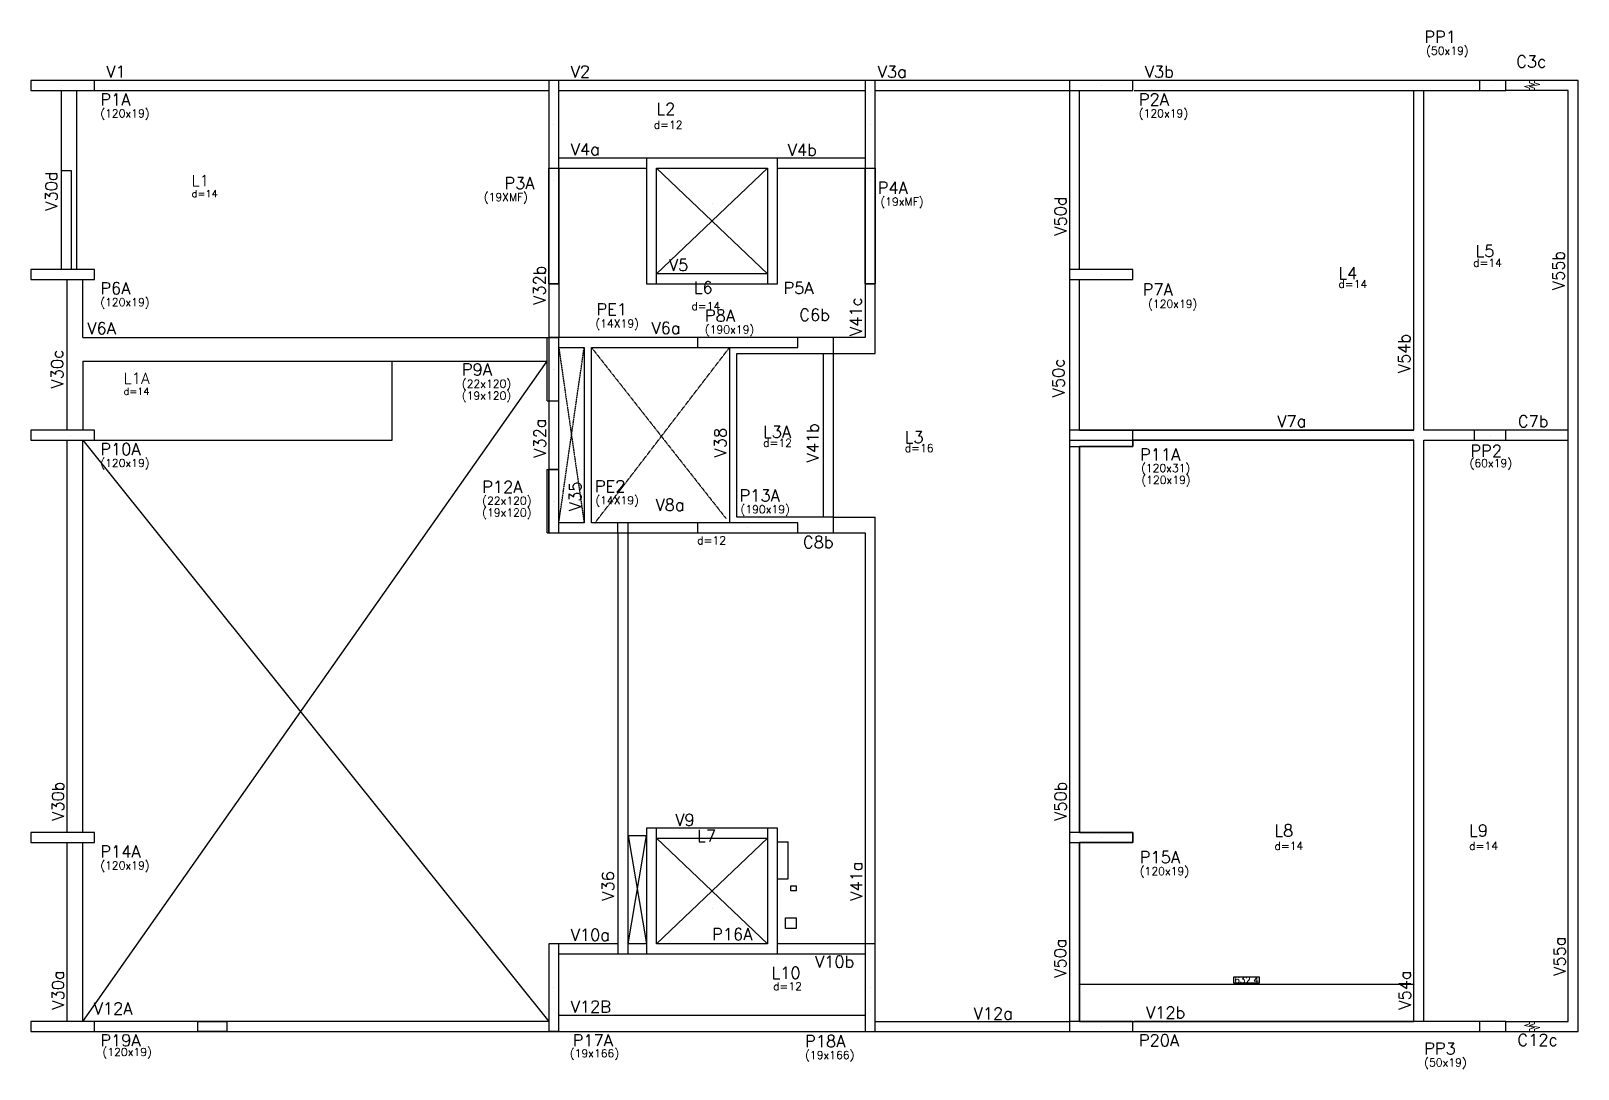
# Model space of a CAD drawing. Extents: x -40810 to 33675, y -2018 to 21213.
# Drawn here: x 27654 to 30582, y 11177 to 13142 of the extents above; entities that cross this region are included whole.
import ezdxf

# ---------------------------------------------------------------- set-up
doc = ezdxf.new("R2010")
doc.units = 0
doc.linetypes.add('ESTILO_TQS_0001', pattern=[1, 0.7, -0.3])
doc.linetypes.add('TRAZO_HUECO', pattern=[0.75, 0.5, -0.25])
doc.layers.get('0').update_dxf_attribs({"color": 1, "lineweight": 9})
for name, color, linetype in [('1', 5, 'Continuous'), ('10', 7, 'Continuous'), ('12', 3, 'Continuous'), ('13', 7, 'Continuous'), ('18', 9, 'Continuous'), ('19', 5, 'Continuous'), ('201', 7, 'ESTILO_TQS_0001'), ('241', 7, 'TRAZO_HUECO'), ('242', 3, 'Continuous'), ('3', 2, 'Continuous'), ('30', 15, 'Continuous'), ('4', 2, 'Continuous'), ('42', 7, 'Continuous'), ('8', 5, 'Continuous'), ('9', 3, 'Continuous'), ('NOMENCLATURA', 7, 'Continuous')]:
    doc.layers.add(name, color=color, linetype=linetype)
doc.styles.add('Romans', font='romans.shx', dxfattribs={"height": 12})
doc.styles.get("Standard").update_dxf_attribs({"font": 'romans.shx', "width": 0.8})
doc.dimstyles.new('cotas', dxfattribs={"dimtxt": 9, "dimasz": 2, "dimexe": 2, "dimexo": 2, "dimgap": 2, "dimtad": 1, "dimdec": 1, "dimzin": 12, "dimdsep": 46, "dimtxsty": 'Romans', "dimblk": 'OBLIQUE', "dimcen": 9, "dimclrd": 4, "dimclre": 4, "dimclrt": 240, "dimaunit": 1, "dimadec": 8, "dimazin": 3, "dimtfac": 1, "dimtdec": 1, "dimtix": 1, "dimtmove": 0, "dimatfit": 2, "dimldrblk": 'OBLIQUE', "dimfxl": 1, "dimtolj": 1, "dimtzin": 0, "dimlwd": -1, "dimlwe": -1, "dimarcsym": 0})

# ---------------------------------------------------------------- blocks, each defined once
blk = doc.blocks.new('_Oblique')
at = {"color": 0, "linetype": 'ByBlock', "lineweight": -2}
blk.add_line((-0.5, -0.5), (0.5, 0.5), dxfattribs=at)
blk = doc.blocks.new('*D3698')
at = {"layer": 'Defpoints', "color": 0, "linetype": 'Continuous', "ltscale": 30, "transparency": 16777216}
for p in [(30270.8, 11337.3), (29638.4, 11266.9), (30270.8, 11266.9)]:
    blk.add_point(p, dxfattribs=at)
at = {"layer": 'NOMENCLATURA', "color": 4, "linetype": 'Continuous', "ltscale": 30, "transparency": 16777216}
for p, q in [((29638.4, 11268.9), (29638.4, 11339.3)), ((29638.4, 11337.3), (30270.8, 11337.3)), ((30270.8, 11268.9), (30270.8, 11339.3))]:
    blk.add_line(p, q, dxfattribs=at)
at = {"layer": 'NOMENCLATURA', "color": 4, "linetype": 'Continuous', "ltscale": 30, "transparency": 16777216, "xscale": 2, "yscale": 2, "zscale": 2, "rotation": 180}
blk.add_blockref('_Oblique', (29638.4, 11337.3), dxfattribs=at)
at = {"layer": 'NOMENCLATURA', "color": 4, "linetype": 'Continuous', "ltscale": 30, "transparency": 16777216, "xscale": 2, "yscale": 2, "zscale": 2}
blk.add_blockref('_Oblique', (30270.8, 11337.3), dxfattribs=at)
at = {"layer": 'NOMENCLATURA', "color": 240, "linetype": 'Continuous', "ltscale": 30, "transparency": 16777216, "insert": (29954.6, 11345.3), "char_height": 12, "attachment_point": 5, "style": 'Romans'}
blk.add_mtext('\\A1;632.4', dxfattribs=at)

msp = doc.modelspace()

# ---------------------------------------------------------------- linework, layer by layer
for points in [[(30489.666, 13029.25), (30489.666, 13033.583), (30480.166, 13036.75), (30499.166, 13040.75), (30489.666, 13043.917), (30489.666, 13048.25)], [(30499.666, 13029.25), (30499.666, 13033.583), (30490.166, 13036.75), (30509.166, 13040.75), (30499.666, 13043.917), (30499.666, 13048.25)], [(30489.666, 11266.854), (30489.666, 11262.52), (30480.166, 11259.354), (30499.166, 11255.354), (30489.666, 11252.187), (30489.666, 11247.854)], [(30499.666, 11266.854), (30499.666, 11262.52), (30490.166, 11259.354), (30509.166, 11255.354), (30499.666, 11252.187), (30499.666, 11247.854)]]:
    msp.add_lwpolyline(points)
at = {"layer": '1'}
for p, q in [((29619.405, 13029.25), (29619.405, 12690.75)), ((30562.783, 13029.25), (30445.283, 13029.25)), ((27711.167, 12877.75), (27730.167, 12877.75)), ((27730.167, 12877.75), (27730.167, 12690.75)), ((28634.012, 12663.25), (28634.012, 12561.786)), ((28653.012, 12663.25), (28653.012, 12561.786)), ((27752.167, 12561.786), (28631.012, 12561.786)), ((29172.012, 12531.786), (29252.012, 12531.786)), ((27752.167, 12516.786), (28631.012, 12516.786)), ((27752.167, 12516.786), (27752.167, 12386.286)), ((28338.012, 12367.286), (28338.012, 12516.786)), ((27774.167, 12367.286), (28338.012, 12367.286)), ((29172.012, 12221.786), (29252.012, 12221.786)), ((28765.012, 11413.854), (28653.012, 11413.854)), ((30445.279, 11266.854), (30562.783, 11266.854))]:
    msp.add_line(p, q, dxfattribs=at)
for points in [[(27711.167, 13029.25), (27711.167, 12690.75)], [(27741.167, 12690.75), (27741.167, 13029.25)], [(28653.012, 13048.25), (27774.167, 13048.25)], [(27774.167, 13029.25), (28634.012, 13029.25)], [(29234.012, 13048.25), (28653.012, 13048.25)], [(28653.012, 13029.25), (29234.012, 13029.25)], [(29619.405, 13048.25), (29234.012, 13048.25)], [(29253.012, 13029.25), (29619.405, 13029.25)], [(29638.405, 12690.75), (29638.405, 13029.25)], [(30280.283, 13048.25), (29739.405, 13048.25)], [(29741.632, 13029.25), (30395.283, 13029.25)], [(30270.783, 12386.286), (30270.783, 13029.25)], [(30395.283, 13048.25), (30280.283, 13048.25)], [(30289.783, 12386.286), (30289.783, 13029.25)], [(30581.783, 13048.25), (30445.283, 13048.25)], [(30562.783, 11266.854), (30562.783, 13029.25)], [(30581.783, 12376.786), (30581.783, 13048.25)], [(28819.012, 12901.25), (28653.012, 12901.25)], [(28653.012, 12882.25), (28819.012, 12882.25)], [(29233.012, 12901.25), (29067.012, 12901.25)], [(29067.012, 12882.25), (29233.012, 12882.25)], [(29048.012, 12682.25), (28838.012, 12682.25)], [(27722.167, 12671.75), (27722.167, 12386.286)], [(27752.167, 12561.786), (27752.167, 12671.75)], [(28838.012, 12663.25), (29048.012, 12663.25)], [(29233.012, 12663.25), (29233.012, 12561.786)], [(29252.012, 12531.786), (29252.012, 12663.25)], [(29619.405, 12671.75), (29619.405, 12386.282)], [(29638.405, 12386.282), (29638.405, 12671.75)], [(28714.512, 12561.786), (28653.012, 12561.786)], [(28915.512, 12561.786), (28714.512, 12561.786)], [(29233.012, 12561.786), (29105.512, 12561.786)], [(29172.012, 12561.786), (29172.012, 12191.786)], [(28653.012, 12542.786), (28701.012, 12542.786)], [(28701.012, 12542.786), (28701.012, 12210.786)], [(28715.012, 12542.786), (28915.512, 12542.786)], [(28715.012, 12210.786), (28715.012, 12542.786)], [(28976.012, 12542.786), (28976.012, 12210.786)], [(28990.012, 12531.786), (29172.012, 12531.786)], [(28990.012, 12221.786), (28990.012, 12531.786)], [(29153.012, 12531.786), (29153.012, 12221.786)], [(28634.012, 12441.786), (28634.012, 12311.786)], [(28653.012, 12311.786), (28653.012, 12441.786)], [(30385.283, 12386.286), (30289.783, 12386.286)], [(30562.783, 12386.286), (30445.283, 12386.286)], [(27722.167, 12367.286), (27722.167, 11624.354)], [(27752.167, 11624.354), (27752.167, 12367.286)], [(29619.405, 12355.282), (29619.405, 11624.354)], [(29638.405, 11624.354), (29638.405, 12355.282)], [(30270.783, 11266.854), (30270.783, 12367.286)], [(30289.783, 12367.286), (30385.283, 12367.286)], [(30289.783, 11266.854), (30289.783, 12367.286)], [(30445.283, 12367.286), (30562.783, 12367.286)], [(30581.783, 11247.854), (30581.783, 12376.786)], [(28701.012, 12210.786), (28653.012, 12210.786)], [(28915.512, 12210.786), (28715.012, 12210.786)], [(29172.012, 12221.786), (28990.012, 12221.786)], [(29252.012, 11413.854), (29252.012, 12221.786)], [(28653.012, 12191.786), (28714.512, 12191.786)], [(28714.512, 12191.786), (28915.512, 12191.786)], [(28765.012, 12191.786), (28765.012, 11413.854)], [(29105.512, 12191.786), (29233.012, 12191.786)], [(29233.012, 12191.786), (29233.012, 11413.854)], [(29048.012, 11632.854), (28838.012, 11632.854)], [(27722.167, 11605.354), (27722.167, 11266.854)], [(27752.167, 11266.854), (27752.167, 11605.354)], [(28838.012, 11613.854), (29048.012, 11613.854)], [(29619.405, 11605.354), (29619.405, 11266.854)], [(29638.405, 11266.854), (29638.405, 11605.354)], [(28653.012, 11394.854), (28819.012, 11394.854)], [(29232.012, 11413.854), (29067.012, 11413.854)], [(29067.012, 11394.854), (29232.012, 11394.854)], [(29252.012, 11413.854), (29251.012, 11413.854)], [(28654.012, 11277.854), (28653.012, 11277.854)], [(29233.012, 11277.854), (28654.012, 11277.854)], [(28634.012, 11266.854), (27752.167, 11266.854)], [(27774.167, 11247.854), (28634.012, 11247.854)], [(28653.012, 11247.854), (28634.012, 11247.854)], [(28653.012, 11247.854), (29233.012, 11247.854)], [(29054.012, 11247.854), (29233.012, 11247.854)], [(29252.012, 11266.854), (29619.405, 11266.854)], [(29252.012, 11247.854), (29456.405, 11247.854)], [(29456.405, 11247.854), (29619.405, 11247.854)], [(29739.405, 11247.854), (30280.283, 11247.854)], [(30395.279, 11266.854), (29741.712, 11266.854)], [(30280.283, 11247.854), (30395.279, 11247.854)], [(30445.279, 11247.854), (30581.783, 11247.854)]]:
    msp.add_lwpolyline(points, dxfattribs=at)
at = {"layer": '18'}
msp.add_lwpolyline([(27969.664, 11266.854), (28024.664, 11266.854), (28024.664, 11247.854), (27969.664, 11247.854), (27969.664, 11266.854)], dxfattribs=at)
at = {"layer": '19'}
for p, q in [((28838.012, 12682.25), (29048.012, 12882.25)), ((28838.012, 12882.25), (29048.012, 12682.25)), ((27752.167, 11266.854), (28631.012, 12516.786)), ((27752.167, 12367.286), (28634.012, 11266.854)), ((28838.012, 11613.854), (29048.012, 11413.854)), ((28838.012, 11413.854), (29048.012, 11613.854))]:
    msp.add_line(p, q, dxfattribs=at)
at = {"layer": '201'}
for p, q in [((28765.012, 12191.786), (28765.012, 12210.786)), ((28765.012, 11413.854), (28765.012, 11394.854))]:
    msp.add_line(p, q, dxfattribs=at)
for points in [[(30270.783, 12386.286), (29739.405, 12386.286)], [(29739.405, 12367.286), (30270.783, 12367.286)], [(28784.012, 11394.854), (28784.012, 12210.786)]]:
    msp.add_lwpolyline(points, dxfattribs=at)
at = {"layer": '201', "linetype": 'ESTILO_TQS_0001'}
msp.add_lwpolyline([(28819.012, 11413.854), (28784.012, 11413.854)], dxfattribs=at)
at = {"layer": '241'}
for p, q in [((28653.012, 12210.786), (28701.012, 12542.786)), ((28653.012, 12542.786), (28701.012, 12210.786)), ((28715.012, 12542.786), (28969.549, 12219.007)), ((28721.512, 12210.786), (28976.012, 12542.786))]:
    msp.add_line(p, q, dxfattribs=at)
at = {"layer": '242'}
for p, q in [((27714.167, 13038.75), (27714.167, 13038.75)), ((29679.405, 13038.75), (29679.405, 13038.75)), ((30420.283, 13038.75), (30420.283, 13038.75)), ((28643.512, 12965.25), (28643.512, 12965.25)), ((29242.512, 12965.25), (29242.512, 12965.25)), ((28643.512, 12858.75), (28643.512, 12858.75)), ((29242.512, 12858.75), (29242.512, 12858.75)), ((28943.012, 12815.771), (28943.012, 12815.771)), ((27714.167, 12681.25), (27714.167, 12681.25)), ((29679.405, 12681.25), (29679.405, 12681.25)), ((29114.373, 12632.079), (29114.373, 12632.079)), ((29010.512, 12552.286), (29010.512, 12552.286)), ((28643.512, 12501.786), (28643.512, 12501.786)), ((28645.012, 12501.786), (28645.012, 12501.786)), ((27729.167, 12376.786), (27729.167, 12376.786)), ((30415.283, 12376.786), (30415.283, 12376.786)), ((28643.512, 12251.786), (28643.512, 12251.786)), ((28645.012, 12251.786), (28645.012, 12251.786)), ((29010.512, 12201.286), (29010.512, 12201.286)), ((27729.167, 11614.854), (27729.167, 11614.854)), ((29679.405, 11614.854), (29679.405, 11614.854)), ((28943.012, 11480.333), (28943.012, 11480.333)), ((28643.512, 11330.854), (28643.512, 11330.854)), ((29242.512, 11330.854), (29242.512, 11330.854)), ((27729.167, 11257.354), (27729.167, 11257.354)), ((29679.405, 11257.354), (29679.405, 11257.354)), ((30420.279, 11257.354), (30420.279, 11257.354))]:
    msp.add_line(p, q, dxfattribs=at)
at = {"layer": '3'}
for points in [[(27654.167, 13029.25), (27774.167, 13029.25), (27774.167, 13048.25), (27654.167, 13048.25), (27654.167, 13029.25)], [(28634.012, 12882.25), (28653.012, 12882.25), (28653.012, 13048.25), (28634.012, 13048.25), (28634.012, 12882.25)], [(29233.012, 12882.25), (29252.012, 12882.25), (29252.012, 13048.25), (29233.012, 13048.25), (29233.012, 12882.25)], [(29619.405, 13029.25), (29739.405, 13029.25), (29739.405, 13048.25), (29619.405, 13048.25), (29619.405, 13029.25)], [(29048.012, 12663.25), (29067.012, 12663.25), (29067.012, 12901.25), (28819.012, 12901.25), (28819.012, 12663.25), (28838.012, 12663.25), (28838.012, 12882.25), (29048.012, 12882.25), (29048.012, 12663.25)], [(27654.167, 12671.75), (27774.167, 12671.75), (27774.167, 12690.75), (27654.167, 12690.75), (27654.167, 12671.75)], [(29619.405, 12671.75), (29739.405, 12671.75), (29739.405, 12690.75), (29619.405, 12690.75), (29619.405, 12671.75)], [(28634.012, 12441.786), (28653.012, 12441.786), (28653.012, 12561.786), (28634.012, 12561.786), (28634.012, 12441.786)], [(28915.512, 12542.786), (29105.512, 12542.786), (29105.512, 12561.786), (28915.512, 12561.786), (28915.512, 12542.786)], [(27654.167, 12367.286), (27774.167, 12367.286), (27774.167, 12386.286), (27654.167, 12386.286), (27654.167, 12367.286)], [(29619.405, 12367.286), (29739.405, 12367.286), (29739.405, 12386.286), (29619.405, 12386.286), (29619.405, 12367.286)], [(28634.012, 12191.786), (28653.012, 12191.786), (28653.012, 12311.786), (28634.012, 12311.786), (28634.012, 12191.786)], [(28915.512, 12191.786), (29105.512, 12191.786), (29105.512, 12210.786), (28915.512, 12210.786), (28915.512, 12191.786)], [(27654.167, 11605.354), (27774.167, 11605.354), (27774.167, 11624.354), (27654.167, 11624.354), (27654.167, 11605.354)], [(29048.012, 11632.854), (29048.012, 11413.854), (28838.012, 11413.854), (28838.012, 11632.854), (28819.012, 11632.854), (28819.012, 11394.854), (29067.012, 11394.854), (29067.012, 11632.854), (29048.012, 11632.854)], [(29619.405, 11605.354), (29739.405, 11605.354), (29739.405, 11624.354), (29619.405, 11624.354), (29619.405, 11605.354)], [(28634.012, 11247.854), (28653.012, 11247.854), (28653.012, 11413.854), (28634.012, 11413.854), (28634.012, 11247.854)], [(29233.012, 11247.854), (29252.012, 11247.854), (29252.012, 11413.854), (29233.012, 11413.854), (29233.012, 11247.854)], [(27654.167, 11247.854), (27774.167, 11247.854), (27774.167, 11266.854), (27654.167, 11266.854), (27654.167, 11247.854)], [(29619.405, 11247.854), (29739.405, 11247.854), (29739.405, 11266.854), (29619.405, 11266.854), (29619.405, 11247.854)]]:
    msp.add_lwpolyline(points, dxfattribs=at)
at = {"layer": '30'}
for points in [[(28634.012, 12663.25), (28634.012, 12882.25), (28653.012, 12882.25), (28653.012, 12663.25), (28634.012, 12663.25), (28634.012, 12663.25)], [(29233.012, 12663.25), (29233.012, 12882.25), (29252.012, 12882.25), (29252.012, 12663.25), (29233.012, 12663.25), (29233.012, 12663.25)]]:
    msp.add_lwpolyline(points, dxfattribs=at)
at = {"layer": '4'}
for p, q in [((28634.012, 12882.25), (28634.012, 12663.25)), ((28653.012, 12663.25), (28653.012, 12882.25)), ((29233.012, 12882.25), (29233.012, 12663.25)), ((29252.012, 12663.25), (29252.012, 12882.25)), ((28634.012, 12663.25), (28653.012, 12663.25)), ((29233.012, 12663.25), (29252.012, 12663.25)), ((28631.012, 12441.786), (28631.012, 12561.786)), ((28631.012, 12561.786), (28653.012, 12561.786)), ((28634.012, 12561.786), (28634.012, 12441.786)), ((28631.012, 12441.786), (28653.012, 12441.786)), ((29739.405, 12386.282), (29619.405, 12386.282)), ((28631.012, 12191.786), (28631.012, 12311.786)), ((28631.012, 12311.786), (28653.012, 12311.786)), ((28631.012, 12311.786), (28653.012, 12311.786)), ((28634.012, 12311.786), (28634.012, 12191.786)), ((28634.012, 12191.786), (28634.012, 12311.786)), ((28631.012, 12191.786), (28653.012, 12191.786)), ((28631.012, 12191.786), (28653.012, 12191.786))]:
    msp.add_line(p, q, dxfattribs=at)
for points in [[(30395.283, 13029.25), (30445.283, 13029.25), (30445.283, 13048.25), (30395.283, 13048.25), (30395.283, 13029.25)], [(30385.283, 12367.286), (30445.283, 12367.286), (30445.283, 12386.286), (30385.283, 12386.286), (30385.283, 12367.286)], [(29619.405, 12367.286), (29619.405, 12355.282), (29739.405, 12355.282), (29739.405, 12367.286)], [(30395.279, 11247.854), (30445.279, 11247.854), (30445.279, 11266.854), (30395.279, 11266.854), (30395.279, 11247.854)]]:
    msp.add_lwpolyline(points, dxfattribs=at)
at = {"layer": '42'}
for p, q in [((28784.012, 11413.854), (28819.012, 11618.854)), ((28784.012, 11618.854), (28819.012, 11413.854)), ((29067.012, 11606.854), (29087.012, 11606.854)), ((29087.012, 11536.854), (29087.012, 11606.854)), ((29067.012, 11536.854), (29087.012, 11536.854))]:
    msp.add_line(p, q, dxfattribs=at)
for points in [[(28784.012, 11618.854), (28819.012, 11618.854), (28819.012, 11413.854), (28784.012, 11413.854), (28784.012, 11618.854)], [(29092.012, 11523.854), (29102.012, 11523.854), (29102.012, 11513.854), (29092.012, 11513.854), (29092.012, 11523.854)], [(29082.012, 11462.854), (29102.012, 11462.854), (29102.012, 11442.854), (29082.012, 11442.854), (29082.012, 11462.854)]]:
    msp.add_lwpolyline(points, dxfattribs=at)
at = {"layer": 'NOMENCLATURA', "linetype": 'Continuous', "ltscale": 30}
for p, q in [((29638.405, 12386.286), (30270.783, 12386.286)), ((29638.405, 11266.854), (30270.783, 11266.854)), ((29638.405, 11266.854), (30270.783, 11266.854)), ((29638.405, 11266.854), (29739.405, 11266.854)), ((29638.405, 11266.854), (29739.405, 11266.854))]:
    msp.add_line(p, q, dxfattribs=at)
for points in [[(30270.783, 12367.286), (29739.405, 12367.286), (29739.405, 12355.282), (29638.405, 12355.282), (29638.405, 11624.354), (29739.405, 11624.354), (29739.405, 11605.354), (29638.405, 11605.354), (29638.405, 11266.854), (30270.783, 11266.854)], [(30270.783, 12367.286), (29739.405, 12367.286), (29739.405, 12355.282), (29638.405, 12355.282), (29638.405, 11624.354), (29739.405, 11624.354), (29739.405, 11605.354), (29638.405, 11605.354), (29638.405, 11266.854), (29739.405, 11266.854), (30270.783, 11266.854)], [(29978.594, 11351.349), (29978.594, 11339.349), (29930.594, 11339.349), (29930.594, 11351.349)]]:
    msp.add_lwpolyline(points, close=True, dxfattribs=at)

# ---------------------------------------------------------------- texts
at = {"layer": '10'}
for s, height, p in [('L2', 22.5, (28837.933, 12983.399)), ('L1', 21, (27958.272, 12848.379)), ('L5', 22.5, (30387.954, 12714.415)), ('L4', 22.5, (30128.279, 12672.512)), ('L6', 22.5, (28908.586, 12645.167)), ('L1A', 21, (27829.297, 12474.112)), ('L3A', 22.5, (29039.627, 12371.725)), ('L3', 22.5, (29307.578, 12361.869)), ('L7', 22.5, (28914.885, 11606.946)), ('L8', 22.5, (30007.269, 11617.101)), ('L9', 22.5, (30375.751, 11617.101)), ('L10', 22.5, (29055.61, 11347.56))]:
    msp.add_text(s, height=height, dxfattribs=at).set_placement(p)
at = {"layer": '12'}
for s, p in [('(50x19)', (30294.383, 13097.249)), ('(120x19)', (27785.417, 12978.625)), ('(120x19)', (29750.655, 12978.625)), ('(19XMF)', (28511.204, 12820.139)), ('(19xMF)', (29261.633, 12811.56)), ('(120x19)', (27785.417, 12621.125)), ('(120x19)', (29768.159, 12617.963)), ('(190x19)', (28929.57, 12569.378)), ('(22x120)', (28469.677, 12466.754)), ('(19x120)', (28469.677, 12444.254)), ('(120x19)', (27785.417, 12316.661)), ('(60x19)', (30376.584, 12316.502)), ('(120x31)', (29754.819, 12307.072)), ('(120x19)', (29755.477, 12284.693)), ('(22x120)', (28508.149, 12245.287)), ('(19x120)', (28508.149, 12222.787)), ('(190x19)', (28996.97, 12229.07)), ('(120x19)', (27785.417, 11554.729)), ('(120x19)', (29752.456, 11543.923)), ('(120x19)', (27789.68, 11201.512)), ('(19x166)', (28673.931, 11198.987)), ('(19x166)', (29119.122, 11195.695)), ('(50x19)', (30290.724, 11181.63))]:
    msp.add_text(s, height=15, dxfattribs=at).set_placement(p)
at = {"layer": '13'}
for s, height, p in [('d=12', 15, (28832.665, 12957.034)), ('d=14', 13.5, (27958.272, 12827.484)), ('d=14', 15, (30383.153, 12695.669)), ('d=14', 15, (30128.279, 12655.512)), ('d=14', 15, (28903.936, 12613.741)), ('d=14', 13.5, (27829.297, 12453.217)), ('d=12', 15, (29039.627, 12354.725)), ('d=16', 15, (29307.578, 12344.869)), ('d=12', 15, (28914.885, 12170.144)), ('d=14', 15, (30007.269, 11591.601)), ('d=14', 15, (30375.751, 11591.601)), ('d=12', 15, (29058.447, 11325.843))]:
    msp.add_text(s, height=height, dxfattribs=at).set_placement(p)
at = {"layer": '8'}
for s, p in [('C3c', (30464.752, 13073.053)), ('V1', (27796.667, 13053.875)), ('V2', (28675.512, 13053.875)), ('V3a', (29256.512, 13053.875)), ('V3b', (29761.905, 13053.875)), ('V4a', (28675.512, 12906.875)), ('V4b', (29086.155, 12905.718)), ('V5', (28861.512, 12687.875)), ('V6A', (27760.86, 12567.89)), ('V6a', (28828.4, 12568.521)), ('C6b', (29108.205, 12593.533)), ('V7a', (30012.612, 12391.911)), ('C7b', (30467.948, 12391.911)), ('V8a', (28836.012, 12233.759)), ('C8b', (29115.142, 12163.137)), ('V9', (28873.413, 11637.121)), ('V10a', (28675.512, 11419.479)), ('V10b', (29137.894, 11368.666)), ('V12A', (27773.01, 11280.155)), ('V12B', (28675.512, 11283.479)), ('V12a', (29437.985, 11270.56)), ('V12b', (29764.212, 11272.479)), ('C12c', (30467.077, 11220.535))]:
    msp.add_text(s, height=22.5, dxfattribs=at).set_placement(p)
for s, p in [('V30d', (27703.985, 12802.011)), ('V50d', (29613.78, 12754.784)), ('V55b', (30555.924, 12651.633)), ('V32b', (28627.741, 12623.685)), ('V41c', (29226.382, 12564.916)), ('V54b', (30264.095, 12494.584)), ('V30c', (27715.126, 12465.412)), ('V50c', (29609.919, 12448.677)), ('V32a', (28628.387, 12334.286)), ('V38', (28969.959, 12334.894)), ('V41b', (29144.746, 12325.516)), ('V35', (28695.387, 12233.286)), ('V30b', (27716.542, 11646.854)), ('V50b', (29613.78, 11646.667)), ('V41a', (29227.387, 11495.553)), ('V36', (28757.387, 11495.553)), ('V50a', (29613.242, 11349.712)), ('V55a', (30558.137, 11353.423)), ('V30a', (27716.542, 11289.354)), ('V54a', (30265.158, 11289.354))]:
    msp.add_text(s, height=22.5, rotation=90, dxfattribs=at).set_placement(p)
at = {"layer": '9'}
for s, height, p in [('PP1', 22.5, (30290.883, 13119.749)), ('P1A', 22.5, (27785.417, 13001.125)), ('P2A', 22.5, (29750.655, 13001.125)), ('P3A', 22.5, (28550.168, 12842.704)), ('P4A', 22.5, (29256.527, 12834.06)), ('P6A', 22.5, (27785.417, 12643.625)), ('P5A', 22.5, (29078.262, 12644.339)), ('P7A', 22.5, (29757.884, 12641.254)), ('PE1', 22.5, (28724.093, 12603.95)), ('(14X19)', 15, (28722.257, 12580.775)), ('P8A', 22.5, (28929.57, 12591.878)), ('P9A', 22.5, (28469.677, 12489.754)), ('P10A', 22.5, (27785.417, 12339.161)), ('PP2', 22.5, (30378.098, 12335.947)), ('P11A', 22.5, (29752.888, 12328.899)), ('P12A', 22.5, (28508.149, 12267.787)), ('PE2', 22.5, (28721.278, 12268.731)), ('P13A', 22.5, (28995.088, 12251.407)), ('(14X19)', 15, (28722.208, 12245.925)), ('P14A', 22.5, (27785.417, 11577.229)), ('P15A', 22.5, (29752.456, 11566.423)), ('P16A', 22.5, (28943.133, 11420.78)), ('P19A', 22.5, (27785.417, 11219.729)), ('P17A', 22.5, (28679.205, 11219.729)), ('P20A', 22.5, (29750.655, 11219.729)), ('P18A', 22.5, (29119.122, 11218.195)), ('PP3', 22.5, (30290.724, 11204.13))]:
    msp.add_text(s, height=height, dxfattribs=at).set_placement(p)

# ---------------------------------------------------------------- dimensions: what is measured, and where the dimension line sits
at = {"layer": 'NOMENCLATURA', "linetype": 'Continuous', "ltscale": 30}
dim = msp.add_linear_dim(base=(30270.783, 11337.349), p1=(29638.405, 11266.854), p2=(30270.783, 11266.854), dimstyle='cotas', dxfattribs=at)
dim.commit()
dim.dimension.update_dxf_attribs({"geometry": '*D3698', "text_midpoint": (29954.594, 11345.349)})

doc.saveas('drawing.dxf')
